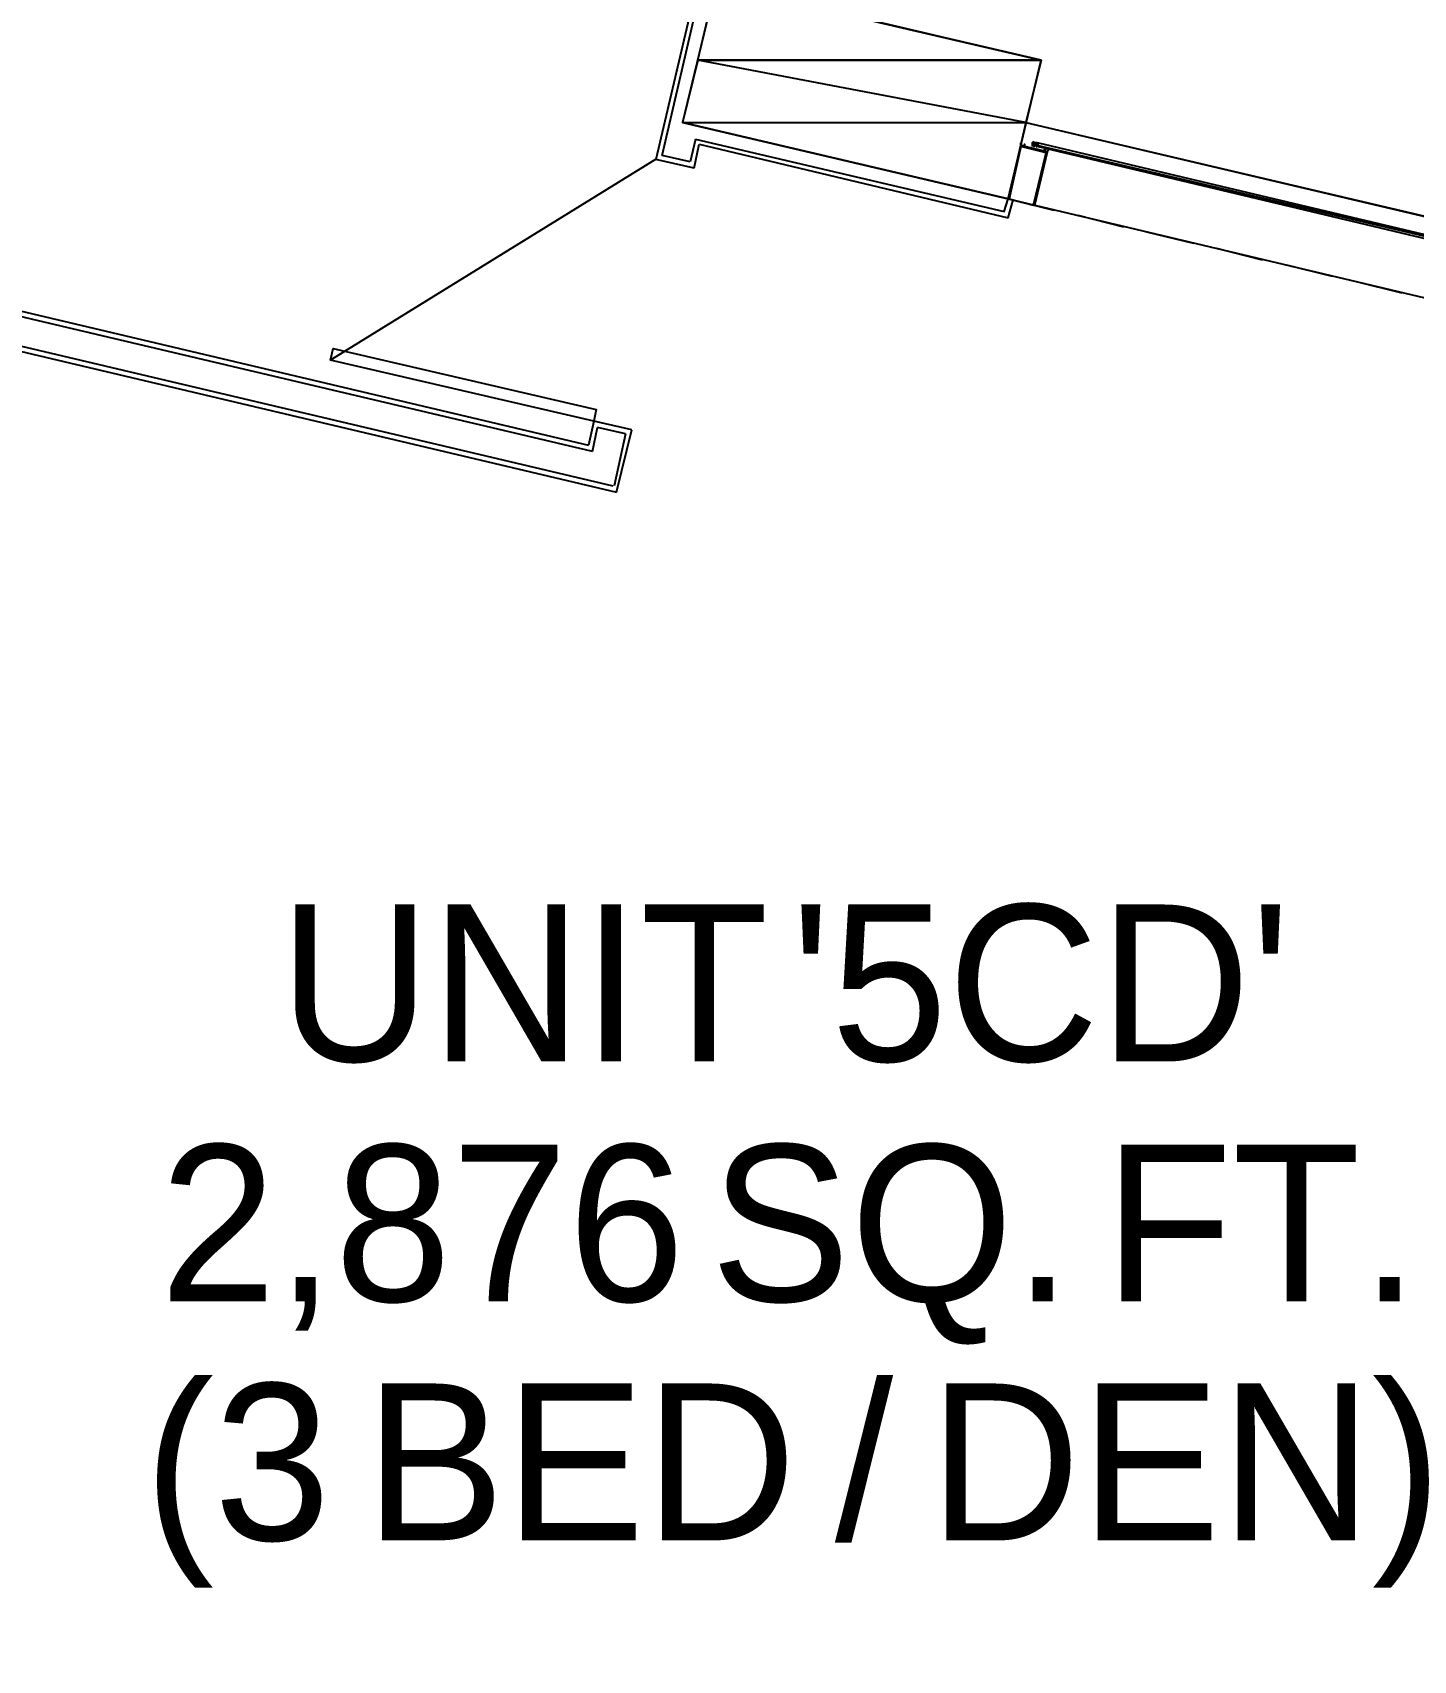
# Model space of a CAD drawing. Header units: feet. Extents: x -84 to 198, y -22 to 181.
# Drawn here: x 93.01 to 107.49, y 131.58 to 148.67 of the extents above; entities that cross this region are included whole.
import ezdxf
from ezdxf.enums import TextEntityAlignment as Align

# ---------------------------------------------------------------- set-up
doc = ezdxf.new("R2010")
doc.units = ezdxf.units.FT
for name, color, linetype in [('A-LINEA', 7, 'CONTINUOUS'), ('A-MURO-CONCRETO', 8, 'CONTINUOUS'), ('A-TEXTO-PDF', 3, 'CONTINUOUS')]:
    doc.layers.add(name, color=color, linetype=linetype)

msp = doc.modelspace()

# ---------------------------------------------------------------- linework, layer by layer
at = {"layer": 'A-LINEA'}
for p, q in [((100, 149.2844), (99.5467, 147.3378)), ((99.6133, 147.3778), (100.04, 149.2178)), ((83.88, 147.8711), (98.84, 144.3378)), ((98.88, 144.2711), (83.92, 147.8044)), ((103.4267, 147.7244), (117.0533, 144.5111)), ((99.96, 147.5511), (99.9067, 147.3111)), ((99.9467, 147.2444), (100, 147.4978)), ((100, 147.4978), (103.24, 146.7244)), ((103.4, 147.4978), (103.4, 147.4978)), ((103.4, 147.4978), (103.4, 147.4978)), ((103.5067, 147.4978), (103.4933, 147.4978)), ((103.4933, 147.4978), (103.4933, 147.4978)), ((103.4933, 147.4978), (103.4933, 147.4978)), ((103.4933, 147.4978), (103.4933, 147.4978)), ((103.4933, 147.4978), (103.4933, 147.4978)), ((103.4933, 147.4978), (103.4933, 147.4978)), ((103.4933, 147.4978), (103.4933, 147.4978)), ((103.4933, 147.4978), (103.5067, 147.4978)), ((103.4933, 147.4978), (103.5067, 147.4978)), ((103.4933, 147.4978), (103.4933, 147.4978)), ((103.4933, 147.4978), (103.4933, 147.4978)), ((103.4933, 147.4978), (103.4933, 147.4978)), ((103.4933, 147.4844), (103.4933, 147.4844)), ((103.4933, 147.4844), (103.4933, 147.4844)), ((103.4933, 147.4844), (103.4933, 147.4844)), ((103.4933, 147.4844), (103.4933, 147.4844)), ((103.5067, 147.4844), (103.4933, 147.4844)), ((103.4933, 147.4844), (103.4933, 147.4844)), ((103.4933, 147.4844), (103.4933, 147.4844)), ((103.4933, 147.4844), (103.4933, 147.4844)), ((103.4933, 147.4844), (103.4933, 147.4844)), ((103.4933, 147.4844), (103.4933, 147.4844)), ((103.4933, 147.4844), (103.4933, 147.4844)), ((103.4933, 147.4844), (103.4933, 147.4844)), ((103.4933, 147.4844), (103.4933, 147.4844)), ((103.4933, 147.4711), (103.4933, 147.4711)), ((103.5063, 147.5116), (103.5627, 147.4983)), ((103.5067, 147.5244), (103.5067, 147.5244)), ((103.5067, 147.5244), (103.5067, 147.5244)), ((103.5067, 147.5244), (103.5067, 147.5244)), ((103.5067, 147.5244), (103.5067, 147.5111)), ((103.5067, 147.5244), (103.5067, 147.5244)), ((103.5067, 147.5111), (103.5067, 147.5111)), ((103.52, 147.5111), (103.5067, 147.5111)), ((103.5067, 147.5111), (103.5067, 147.5111)), ((103.5067, 147.5111), (103.5067, 147.5111)), ((103.5067, 147.5111), (103.5067, 147.5111)), ((103.5067, 147.5111), (103.5067, 147.5111)), ((103.5067, 147.5111), (103.5067, 147.5111)), ((103.5067, 147.5111), (103.5067, 147.5111)), ((103.5067, 147.5111), (103.52, 147.5111)), ((103.5067, 147.5111), (103.5067, 147.5111)), ((103.5067, 147.5111), (103.5067, 147.4978)), ((103.5067, 147.5111), (103.5067, 147.5111)), ((103.5067, 147.4978), (103.5067, 147.5111)), ((103.5067, 147.5111), (103.5067, 147.5111)), ((103.5067, 147.5111), (103.5067, 147.5111)), ((103.5067, 147.5111), (103.52, 147.5111)), ((103.5067, 147.5111), (103.5067, 147.5111)), ((103.5067, 147.5111), (103.5067, 147.5111)), ((103.5067, 147.5111), (103.5067, 147.5111)), ((103.5067, 147.5111), (103.5067, 147.5111)), ((103.5067, 147.5111), (103.5067, 147.5111)), ((103.5067, 147.5111), (103.5067, 147.5111)), ((103.5067, 147.5111), (103.5067, 147.5111)), ((103.5067, 147.5111), (103.5067, 147.5111)), ((103.5067, 147.4978), (103.5067, 147.4978)), ((103.5067, 147.4978), (103.5067, 147.4978)), ((103.5067, 147.4978), (103.5067, 147.4978)), ((103.5067, 147.4978), (103.5067, 147.4978)), ((103.5067, 147.4978), (103.5067, 147.4978)), ((103.5067, 147.4978), (103.5067, 147.4978)), ((103.5067, 147.4978), (103.5067, 147.4978)), ((103.5067, 147.4978), (103.5067, 147.4978)), ((103.5067, 147.4978), (103.5067, 147.4978)), ((103.5067, 147.4978), (103.5067, 147.4844)), ((103.5067, 147.4978), (103.5067, 147.4978)), ((103.5067, 147.4978), (103.5067, 147.4978)), ((103.52, 147.4978), (103.5067, 147.4978)), ((103.5067, 147.4978), (103.5067, 147.4978)), ((103.5067, 147.4978), (103.5067, 147.4978)), ((103.5067, 147.4978), (103.5067, 147.4844)), ((103.5067, 147.4978), (103.5067, 147.4978)), ((103.5067, 147.4978), (103.52, 147.4978)), ((103.5067, 147.4844), (103.5067, 147.4978)), ((103.5067, 147.4978), (103.5067, 147.4978)), ((103.5067, 147.4978), (103.5067, 147.4978)), ((103.5067, 147.4844), (103.5067, 147.4978)), ((103.5067, 147.4978), (103.5067, 147.4978)), ((103.5067, 147.4978), (103.5067, 147.4978)), ((103.5067, 147.4844), (103.5067, 147.4844)), ((103.5067, 147.4844), (103.5067, 147.4844)), ((103.52, 147.5111), (103.52, 147.5111)), ((103.52, 147.5111), (103.52, 147.5111)), ((103.52, 147.5111), (103.52, 147.5111)), ((103.52, 147.5111), (103.52, 147.4978)), ((103.5333, 147.5111), (103.52, 147.5111)), ((103.52, 147.5111), (103.52, 147.5111)), ((103.52, 147.5111), (103.52, 147.5111)), ((103.52, 147.5111), (103.52, 147.5111)), ((103.52, 147.5111), (103.52, 147.4978)), ((103.5333, 147.5111), (103.52, 147.5111)), ((103.52, 147.5111), (103.52, 147.5111)), ((103.52, 147.5111), (103.52, 147.5111)), ((103.52, 147.5111), (103.52, 147.5111)), ((103.52, 147.5111), (103.52, 147.5111)), ((103.52, 147.5111), (103.52, 147.5111)), ((103.52, 147.5111), (103.52, 147.5111)), ((103.52, 147.5111), (103.52, 147.5111)), ((103.52, 147.5111), (103.52, 147.5111)), ((103.52, 147.5111), (103.52, 147.5111)), ((103.52, 147.5111), (103.52, 147.5111)), ((103.52, 147.5111), (103.52, 147.5111)), ((103.52, 147.5111), (103.52, 147.5111)), ((103.52, 147.5111), (103.52, 147.5111)), ((103.52, 147.5111), (103.52, 147.5111)), ((103.52, 147.5111), (103.52, 147.5111)), ((103.52, 147.4978), (103.52, 147.4978)), ((103.5333, 147.4978), (103.52, 147.4978)), ((103.52, 147.4978), (103.52, 147.4978)), ((103.52, 147.4978), (103.52, 147.4978)), ((103.52, 147.4978), (103.52, 147.4978)), ((103.52, 147.4978), (103.52, 147.4978)), ((103.52, 147.4978), (103.52, 147.4978)), ((103.52, 147.4978), (103.52, 147.4978)), ((103.52, 147.4978), (103.52, 147.4978)), ((103.52, 147.4978), (103.5333, 147.4978)), ((103.52, 147.4978), (103.52, 147.4978)), ((103.52, 147.4978), (103.52, 147.4978)), ((103.52, 147.4978), (103.52, 147.4978)), ((103.52, 147.4978), (103.52, 147.4978)), ((103.52, 147.4978), (103.52, 147.4978)), ((103.52, 147.4978), (103.52, 147.4978)), ((103.52, 147.4978), (103.52, 147.4978)), ((103.52, 147.4978), (103.52, 147.4978)), ((103.52, 147.4978), (103.52, 147.4978)), ((103.52, 147.4978), (103.52, 147.4978)), ((103.52, 147.4978), (103.52, 147.4978)), ((103.52, 147.4978), (103.52, 147.4978)), ((103.52, 147.4978), (103.52, 147.4978)), ((103.52, 147.4978), (103.52, 147.4978)), ((103.52, 147.4978), (103.52, 147.4978)), ((103.52, 147.4978), (103.52, 147.4978)), ((103.52, 147.4978), (103.52, 147.4978)), ((103.52, 147.4978), (103.52, 147.4978)), ((103.52, 147.4978), (103.52, 147.4978)), ((103.52, 147.4978), (103.52, 147.4978)), ((103.52, 147.4978), (103.52, 147.4978)), ((103.5333, 147.4978), (103.52, 147.4978)), ((103.52, 147.4978), (103.52, 147.4978)), ((103.52, 147.4978), (103.52, 147.4978)), ((103.52, 147.4978), (103.52, 147.4978)), ((103.52, 147.4978), (103.52, 147.4978)), ((103.5333, 147.5111), (103.5333, 147.5111)), ((103.5333, 147.5111), (103.5333, 147.4978)), ((103.5333, 147.5111), (103.5333, 147.5111)), ((103.5333, 147.5111), (103.5333, 147.5111)), ((103.5333, 147.5111), (103.5333, 147.5111)), ((103.5333, 147.5111), (103.5333, 147.5111)), ((103.5333, 147.5111), (103.5333, 147.5111)), ((103.5333, 147.5111), (103.5333, 147.5111)), ((103.5333, 147.4978), (103.5333, 147.5111)), ((103.5333, 147.5111), (103.5333, 147.5111)), ((103.5333, 147.5111), (103.5333, 147.5111)), ((103.5333, 147.5111), (103.5333, 147.5111)), ((103.5333, 147.5111), (103.5333, 147.5111)), ((103.5333, 147.5111), (103.5333, 147.5111)), ((103.5333, 147.4978), (103.5333, 147.5111)), ((103.5333, 147.5111), (103.5333, 147.5111)), ((103.5333, 147.5111), (103.5333, 147.5111)), ((103.5333, 147.4978), (103.5333, 147.5111)), ((103.5467, 147.4978), (103.5333, 147.4978)), ((103.5333, 147.4978), (103.5333, 147.4844)), ((103.5333, 147.4978), (103.5333, 147.4844)), ((103.5333, 147.4978), (103.5333, 147.4978)), ((103.5333, 147.4978), (103.5333, 147.4978)), ((103.5333, 147.4978), (103.5333, 147.4978)), ((103.5333, 147.4978), (103.5333, 147.4978)), ((103.5333, 147.4978), (103.5333, 147.4978)), ((103.5333, 147.4978), (103.5333, 147.4978)), ((103.5333, 147.4978), (103.5333, 147.4978)), ((103.5333, 147.4978), (103.5333, 147.4978)), ((103.5333, 147.4978), (103.5333, 147.4978)), ((103.5333, 147.4978), (103.5333, 147.4978)), ((103.5333, 147.4978), (103.5333, 147.4978)), ((103.5333, 147.4978), (103.5333, 147.4978)), ((103.5333, 147.4978), (103.5333, 147.4978)), ((103.5333, 147.4978), (103.5333, 147.4978)), ((103.5333, 147.4978), (103.5333, 147.4978)), ((103.5333, 147.4978), (103.5333, 147.4978)), ((103.5333, 147.4978), (103.5333, 147.4978)), ((103.5333, 147.4978), (103.5333, 147.4978)), ((103.5333, 147.4978), (103.5333, 147.4978)), ((103.5333, 147.4978), (103.5333, 147.4978)), ((103.5333, 147.4978), (103.5333, 147.4978)), ((103.5333, 147.4978), (103.5333, 147.4978)), ((103.5333, 147.4978), (103.5333, 147.4978)), ((103.5333, 147.4978), (103.5333, 147.4978)), ((103.5333, 147.4978), (103.5333, 147.4978)), ((103.5333, 147.4978), (103.5333, 147.4978)), ((103.5333, 147.4844), (103.5333, 147.4844)), ((103.5333, 147.4844), (103.5333, 147.4844)), ((103.5467, 147.4844), (103.5333, 147.4844)), ((103.5333, 147.4844), (103.5333, 147.4844)), ((103.5333, 147.4844), (103.5333, 147.4844)), ((103.5333, 147.4844), (103.5333, 147.4844)), ((103.5467, 147.4844), (103.5333, 147.4711)), ((103.5333, 147.4844), (103.5333, 147.4844)), ((103.5467, 147.4844), (103.5333, 147.4711)), ((103.5333, 147.4844), (103.5467, 147.4844)), ((103.5333, 147.4844), (103.5333, 147.4844)), ((103.5333, 147.4844), (103.5333, 147.4844)), ((103.5467, 147.4844), (103.5333, 147.4844)), ((103.5467, 147.5111), (103.5467, 147.5111)), ((103.5467, 147.5111), (103.5467, 147.5111)), ((103.5467, 147.5111), (103.5467, 147.5111)), ((103.5467, 147.5111), (103.5467, 147.4978)), ((103.5467, 147.5111), (103.5467, 147.5111)), ((103.5467, 147.5111), (103.5467, 147.4978)), ((103.5467, 147.5111), (103.5467, 147.5111)), ((103.5467, 147.5111), (103.5467, 147.5111)), ((103.5467, 147.5111), (103.5467, 147.5111)), ((103.5467, 147.4978), (103.5467, 147.4978)), ((103.5467, 147.4978), (103.5467, 147.4978)), ((103.5467, 147.4978), (103.5467, 147.4978)), ((103.5467, 147.4978), (103.5467, 147.4978)), ((103.5467, 147.4978), (103.5467, 147.4978)), ((103.5467, 147.4978), (103.5467, 147.4978)), ((103.5467, 147.4978), (103.5467, 147.4978)), ((103.5467, 147.4978), (103.5467, 147.4978)), ((103.5467, 147.4978), (103.5467, 147.4844)), ((103.5467, 147.4978), (103.5467, 147.4978)), ((103.5467, 147.4978), (103.5467, 147.4978)), ((103.5467, 147.4978), (103.5467, 147.4978)), ((103.5467, 147.4978), (103.5467, 147.4844)), ((103.5467, 147.4978), (103.5467, 147.4978)), ((103.5467, 147.4978), (103.5467, 147.4978)), ((103.5467, 147.4978), (103.5467, 147.4978)), ((103.5467, 147.4978), (103.5467, 147.4978)), ((103.5467, 147.4844), (103.5467, 147.4844)), ((103.5467, 147.4844), (103.5467, 147.4844)), ((103.5467, 147.4844), (103.5467, 147.4844)), ((103.5467, 147.4844), (103.5467, 147.4844)), ((103.5467, 147.4844), (103.5467, 147.4844)), ((103.5467, 147.4844), (103.5467, 147.4844)), ((103.5467, 147.4844), (103.5467, 147.4711)), ((103.5467, 147.4844), (103.5467, 147.4844)), ((103.5467, 147.4844), (103.5467, 147.4844)), ((103.5467, 147.4844), (103.5467, 147.4844)), ((103.5467, 147.4844), (103.5467, 147.4844)), ((103.5467, 147.4844), (103.5467, 147.4844)), ((103.5467, 147.4844), (103.5467, 147.4844)), ((103.5467, 147.4844), (103.5467, 147.4844)), ((103.5467, 147.4844), (103.5467, 147.4844)), ((103.5467, 147.4844), (103.5467, 147.4844)), ((103.5467, 147.4711), (103.5467, 147.4711)), ((103.5467, 147.4711), (103.5467, 147.4711)), ((103.5467, 147.4711), (103.5467, 147.4711)), ((103.5467, 147.4711), (103.5467, 147.4711)), ((103.5467, 147.4711), (103.5467, 147.4711)), ((103.5467, 147.4711), (103.5467, 147.4711)), ((103.56, 147.5111), (103.56, 147.5111)), ((99.5512, 147.3419), (96.1425, 145.2357)), ((99.9467, 147.2444), (99.5467, 147.3378)), ((99.9067, 147.3111), (99.6133, 147.3778)), ((103.24, 146.9244), (103.72, 146.8044)), ((103.24, 146.7244), (103.2933, 146.9111)), ((103.52, 146.8578), (107.6133, 145.8844)), ((103.9733, 146.7511), (104.4533, 146.6311)), ((104.6933, 146.5778), (105.1867, 146.4578)), ((105.4267, 146.4044), (105.9067, 146.2844)), ((89.8933, 146.0844), (99.0933, 143.9111)), ((106.16, 146.2311), (106.64, 146.1111)), ((89.9333, 146.0178), (99.1333, 143.8444)), ((106.88, 146.0578), (107.3733, 145.9378)), ((98.8933, 144.5911), (98.84, 144.3378)), ((99.2933, 144.4978), (98.8933, 144.5911)), ((98.88, 144.2711), (98.9333, 144.5244)), ((99.2267, 144.4578), (98.9333, 144.5244)), ((99.2267, 144.4578), (99.1067, 143.9111)), ((99.1333, 143.8444), (99.2933, 144.4978))]:
    msp.add_line(p, q, dxfattribs=at)
for points in [[(103.1067, 159.3911), (103.0667, 159.2178), (102.5733, 157.1111), (102.8667, 156.9378), (100.9867, 148.9911), (103.5867, 148.3778), (103.4267, 147.7244), (111.4267, 145.8444), (113.8133, 145.2711), (117.8667, 144.3111), (114.9067, 131.8311), (119.4533, 130.7511), (119.2933, 130.0978), (122, 129.4578), (128.0267, 128.0444), (124.1867, 111.8044), (124.44, 111.7378), (125.7867, 111.4178), (129.48, 110.5511), (135.96, 109.0178), (135.88, 108.6844), (141.96, 107.2578)], [(103.1067, 159.3911), (103.0667, 159.2178), (102.5733, 157.1111), (102.8667, 156.9378), (100.9867, 148.9911), (103.5867, 148.3778), (103.4267, 147.7244), (111.4267, 145.8444), (113.8133, 145.2711), (117.8667, 144.3111), (114.9067, 131.8311), (119.4533, 130.7511), (119.2933, 130.0978), (122, 129.4578), (128.0267, 128.0444), (124.1867, 111.8044), (124.44, 111.7378), (125.7867, 111.4178), (129.48, 110.5511), (135.96, 109.0178), (135.88, 108.6844), (141.96, 107.2578)], [(103.24, 146.9244), (103.5867, 148.3778), (100.1733, 149.1778), (99.8267, 147.7244), (103.24, 146.9244)], [(99.96, 147.5511), (103.2, 146.7911), (103.24, 146.9244)], [(103.24, 146.9244), (103.52, 146.8578), (103.6533, 147.4178), (103.3733, 147.4844), (103.24, 146.9244)], [(103.2533, 146.9244), (103.5067, 146.8578), (103.64, 147.4044), (103.3733, 147.4711), (103.2533, 146.9244)], [(103.4133, 147.4711), (103.3867, 147.4844), (103.3867, 147.4844), (103.3867, 147.4711), (103.3867, 147.4711), (103.3867, 147.4711), (103.3867, 147.4711), (103.3867, 147.4711), (103.3733, 147.4711), (103.3733, 147.4844), (103.3867, 147.4844), (103.3867, 147.4844), (103.3867, 147.4844), (103.3733, 147.4844), (103.3733, 147.4844), (103.3733, 147.5111), (103.3733, 147.5111), (103.3733, 147.5111)], [(103.3867, 147.5111), (103.3867, 147.5111), (103.3867, 147.5111)], [(103.4133, 147.4978), (103.4133, 147.4978), (103.4133, 147.4978), (103.4133, 147.4844), (103.4133, 147.4844)], [(103.5067, 147.5244), (103.4933, 147.5111), (103.4933, 147.4978), (103.4933, 147.4844), (103.4933, 147.4711)], [(103.5464, 147.461), (103.5307, 147.484), (103.5072, 147.4691)], [(103.5467, 147.4978), (103.5333, 147.4978), (103.5333, 147.5111)], [(103.5467, 147.5111), (103.5333, 147.5111), (103.5333, 147.4978)], [(103.5333, 147.4844), (103.5467, 147.4844), (103.5333, 147.4844)], [(103.56, 147.5111), (107.88, 146.4844), (107.8667, 146.4711), (103.5467, 147.4844), (103.5467, 147.4978), (103.5467, 147.5111), (103.56, 147.5111)], [(103.5467, 147.4711), (103.5467, 147.4844), (103.5467, 147.4978), (103.5467, 147.5111), (103.56, 147.5111)], [(103.5467, 147.4844), (107.8667, 146.4711), (107.8667, 146.4578), (107.8667, 146.4444), (103.5467, 147.4711), (103.5467, 147.4844)], [(103.64, 147.4311), (103.6133, 147.4311), (103.6133, 147.4311), (103.6267, 147.4444), (103.6267, 147.4444), (103.6267, 147.4444), (103.6267, 147.4444)], [(103.64, 147.4178), (103.64, 147.4178), (103.6267, 147.4178), (103.6267, 147.4178), (103.6267, 147.4178), (103.64, 147.4178), (103.64, 147.4178), (103.64, 147.4178), (103.64, 147.4178), (103.64, 147.4178), (103.64, 147.4178), (103.64, 147.4178), (103.6533, 147.4178), (103.6533, 147.4178), (103.6667, 147.4444), (103.6667, 147.4444)], [(103.64, 147.4444), (103.64, 147.4444), (103.64, 147.4444)], [(103.6533, 147.4444), (103.6533, 147.4444), (103.6533, 147.4444)], [(98.8933, 144.5911), (96.1333, 145.2311), (96.16, 145.3511), (98.92, 144.7111), (98.8933, 144.5911)]]:
    msp.add_lwpolyline(points, dxfattribs=at)
for points in [[(103.3867, 147.4844), (103.3867, 147.4844), (103.3867, 147.4711), (103.3867, 147.4711)], [(103.64, 147.4178), (103.64, 147.4178), (103.64, 147.4178), (103.64, 147.4178)]]:
    msp.add_lwpolyline(points, close=True, dxfattribs=at)
at = {"layer": 'A-MURO-CONCRETO'}
for points in [[(100.1733, 149.1778), (103.5867, 148.3778), (99.9867, 148.3778), (100.1733, 149.1778), (100.1733, 149.1778)], [(99.9867, 148.3778), (99.8267, 147.7244), (103.4267, 147.7244), (99.9867, 148.3778)], [(99.9867, 148.3778), (103.5867, 148.3778), (103.4267, 147.7244), (99.9867, 148.3778), (99.9867, 148.3778)], [(99.8267, 147.7244), (103.4267, 147.7244), (103.24, 146.9244), (99.8267, 147.7244), (99.8267, 147.7244)]]:
    msp.add_lwpolyline(points, dxfattribs=at)

# ---------------------------------------------------------------- texts
at = {"layer": 'A-TEXTO-PDF'}
for s, p in [('UNIT', (98.1601, 137.8718)), ("'5CD'", (103.5827, 137.8718)), ('2,876', (97.094, 135.3518)), ('SQ.', (102.0125, 135.3518)), ('FT.', (105.9002, 135.3518)), ('(3', (95.1546, 132.8452)), ('BED', (98.7563, 132.8452)), ('/', (101.7294, 132.8452)), ('DEN)', (105.1017, 132.8452))]:
    msp.add_text(s, height=1.646, dxfattribs=at).set_placement(p, align=Align.CENTER)

doc.saveas('drawing.dxf')
